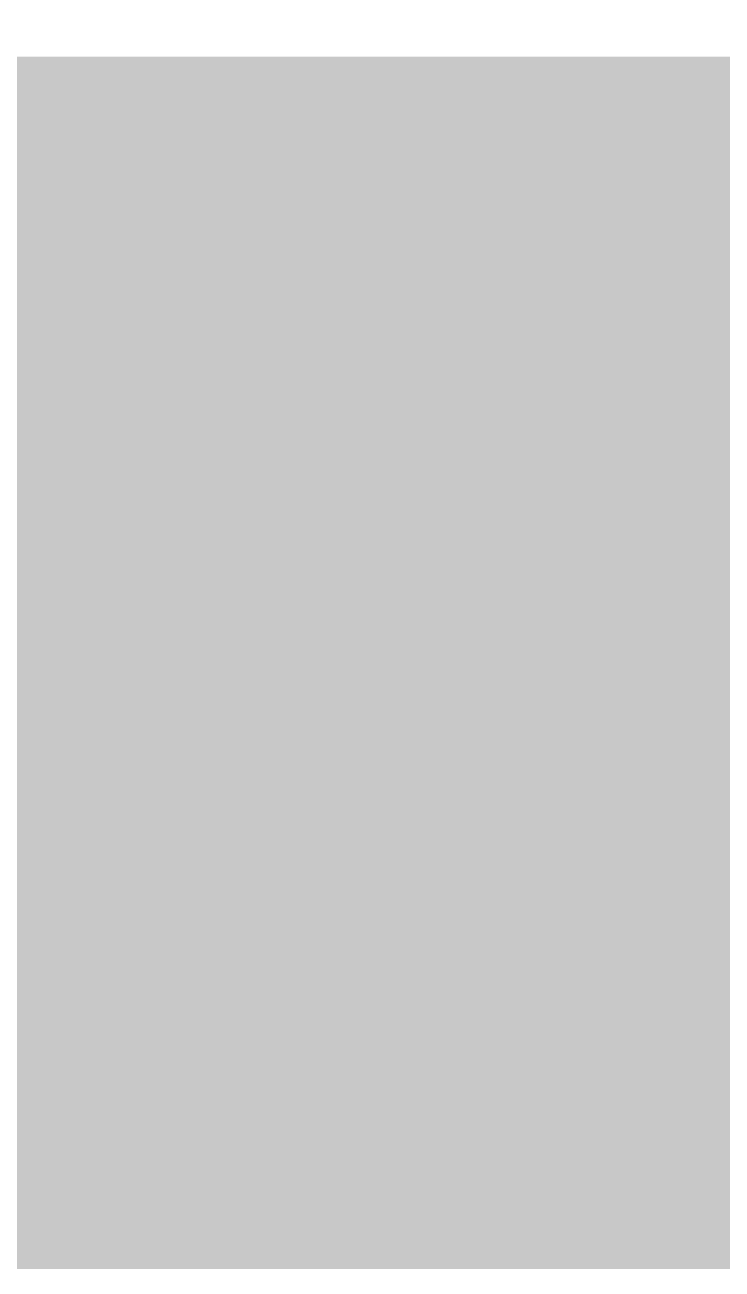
# Model space of a CAD drawing. Extents: x -0.1 to 65.1, y -1.2 to 30.1.
# Drawn here: x 25.0065 to 25.2579, y 6.5843 to 7.0326 of the extents above; entities that cross this region are included whole.
import ezdxf

# ---------------------------------------------------------------- set-up
doc = ezdxf.new("R2010")
doc.units = 0
doc.header["$MEASUREMENT"] = 0
doc.layers.get('0').update_dxf_attribs({"linetype": 'CONTINUOUS'})
doc.layers.add('2D_LINE_126', color=7, linetype='CONTINUOUS')

# ---------------------------------------------------------------- blocks, each defined once
blk = doc.blocks.new('SMOOTH_0$0254')
at = {"const_width": 0.0127}
blk.add_lwpolyline([(-0.00635, 0, 1), (0.00635, 0, 1)], format="xyb", close=True, dxfattribs=at)
blk = doc.blocks.new('DRAWING_63')
at = {"layer": '2D_LINE_126', "const_width": 0.0254}
for points in [[(-5.07492, -0.52578), (-5.08635, -0.52578), (-5.08635, -0.51435), (-5.09778, -0.51435), (-5.10921, -0.51435), (-5.12064, -0.51435), (-5.13207, -0.51435), (-5.1435, -0.51435), (-5.15493, -0.51435), (-5.16636, -0.51435), (-5.17779, -0.51435), (-5.18922, -0.51435), (-5.20065, -0.51435), (-5.21208, -0.51435), (-5.22351, -0.51435), (-5.23494, -0.51435), (-5.24637, -0.51435), (-5.2578, -0.51435), (-5.26923, -0.51435), (-5.28066, -0.51435), (-5.29209, -0.51435), (-5.30352, -0.51435), (-5.31495, -0.51435), (-5.32638, -0.51435), (-5.33781, -0.51435), (-5.34924, -0.51435), (-5.36067, -0.51435)], [(-5.34924, -0.90297), (-5.34924, -0.89154), (-5.34924, -0.88011), (-5.34924, -0.86868), (-5.34924, -0.85725), (-5.34924, -0.84582), (-5.34924, -0.83439), (-5.34924, -0.82296), (-5.34924, -0.81153), (-5.34924, -0.8001), (-5.34924, -0.78867), (-5.34924, -0.77724), (-5.34924, -0.76581), (-5.34924, -0.75438), (-5.34924, -0.74295), (-5.34924, -0.73152), (-5.34924, -0.72009), (-5.34924, -0.70866), (-5.34924, -0.69723), (-5.34924, -0.6858), (-5.34924, -0.67437), (-5.34924, -0.66294), (-5.34924, -0.65151), (-5.34924, -0.64008), (-5.34924, -0.62865), (-5.34924, -0.61722), (-5.34924, -0.60579), (-5.34924, -0.59436), (-5.34924, -0.58293), (-5.34924, -0.5715), (-5.34924, -0.56007), (-5.34924, -0.54864), (-5.34924, -0.53721), (-5.34924, -0.52578), (-5.34924, -0.51435), (-5.34924, -0.50292), (-5.34924, -0.49149), (-5.34924, -0.48006)], [(-5.33781, -0.90297), (-5.33781, -0.89154), (-5.33781, -0.88011), (-5.33781, -0.86868), (-5.33781, -0.85725), (-5.33781, -0.84582), (-5.33781, -0.83439), (-5.33781, -0.82296), (-5.33781, -0.81153), (-5.33781, -0.8001), (-5.33781, -0.78867), (-5.33781, -0.77724), (-5.33781, -0.76581), (-5.33781, -0.75438), (-5.33781, -0.74295), (-5.33781, -0.73152), (-5.33781, -0.72009), (-5.33781, -0.70866), (-5.33781, -0.69723), (-5.33781, -0.6858), (-5.33781, -0.67437), (-5.33781, -0.66294), (-5.33781, -0.65151), (-5.33781, -0.64008), (-5.33781, -0.62865), (-5.33781, -0.61722), (-5.33781, -0.60579), (-5.33781, -0.59436), (-5.33781, -0.58293), (-5.33781, -0.5715), (-5.33781, -0.56007), (-5.33781, -0.54864), (-5.33781, -0.53721), (-5.33781, -0.52578), (-5.33781, -0.51435), (-5.33781, -0.50292), (-5.33781, -0.49149), (-5.33781, -0.48006)], [(-5.32638, -0.90297), (-5.32638, -0.89154), (-5.32638, -0.88011), (-5.32638, -0.86868), (-5.32638, -0.85725), (-5.32638, -0.84582), (-5.32638, -0.83439), (-5.32638, -0.82296), (-5.32638, -0.81153), (-5.32638, -0.8001), (-5.32638, -0.78867), (-5.32638, -0.77724), (-5.32638, -0.76581), (-5.32638, -0.75438), (-5.32638, -0.74295), (-5.32638, -0.73152), (-5.32638, -0.72009), (-5.32638, -0.70866), (-5.32638, -0.69723), (-5.32638, -0.6858), (-5.32638, -0.67437), (-5.32638, -0.66294), (-5.32638, -0.65151), (-5.32638, -0.64008), (-5.32638, -0.62865), (-5.32638, -0.61722), (-5.32638, -0.60579), (-5.32638, -0.59436), (-5.32638, -0.58293), (-5.32638, -0.5715), (-5.32638, -0.56007), (-5.32638, -0.54864), (-5.32638, -0.53721), (-5.32638, -0.52578), (-5.32638, -0.51435), (-5.32638, -0.50292), (-5.32638, -0.49149), (-5.32638, -0.48006)], [(-5.31495, -0.90297), (-5.31495, -0.89154), (-5.31495, -0.88011), (-5.31495, -0.86868), (-5.31495, -0.85725), (-5.31495, -0.84582), (-5.31495, -0.83439), (-5.31495, -0.82296), (-5.31495, -0.81153), (-5.31495, -0.8001), (-5.31495, -0.78867), (-5.31495, -0.77724), (-5.31495, -0.76581), (-5.31495, -0.75438), (-5.31495, -0.74295), (-5.31495, -0.73152), (-5.31495, -0.72009), (-5.31495, -0.70866), (-5.31495, -0.69723), (-5.31495, -0.6858), (-5.31495, -0.67437), (-5.31495, -0.66294), (-5.31495, -0.65151), (-5.31495, -0.64008), (-5.31495, -0.62865), (-5.31495, -0.61722), (-5.31495, -0.60579), (-5.31495, -0.59436), (-5.31495, -0.58293), (-5.31495, -0.5715), (-5.31495, -0.56007), (-5.31495, -0.54864), (-5.31495, -0.53721), (-5.31495, -0.52578), (-5.31495, -0.51435), (-5.31495, -0.50292), (-5.31495, -0.49149), (-5.31495, -0.48006)], [(-5.30352, -0.90297), (-5.30352, -0.89154), (-5.30352, -0.88011), (-5.30352, -0.86868), (-5.30352, -0.85725), (-5.30352, -0.84582), (-5.30352, -0.83439), (-5.30352, -0.82296), (-5.30352, -0.81153), (-5.30352, -0.8001), (-5.30352, -0.78867), (-5.30352, -0.77724), (-5.30352, -0.76581), (-5.30352, -0.75438), (-5.30352, -0.74295), (-5.30352, -0.73152), (-5.30352, -0.72009), (-5.30352, -0.70866), (-5.30352, -0.69723), (-5.30352, -0.6858), (-5.30352, -0.67437), (-5.30352, -0.66294), (-5.30352, -0.65151), (-5.30352, -0.64008), (-5.30352, -0.62865), (-5.30352, -0.61722), (-5.30352, -0.60579), (-5.30352, -0.59436), (-5.30352, -0.58293), (-5.30352, -0.5715), (-5.30352, -0.56007), (-5.30352, -0.54864), (-5.30352, -0.53721), (-5.30352, -0.52578), (-5.30352, -0.51435), (-5.30352, -0.50292), (-5.30352, -0.49149), (-5.30352, -0.48006)], [(-5.29209, -0.90297), (-5.29209, -0.89154), (-5.29209, -0.88011), (-5.29209, -0.86868), (-5.29209, -0.85725), (-5.29209, -0.84582), (-5.29209, -0.83439), (-5.29209, -0.82296), (-5.29209, -0.81153), (-5.29209, -0.8001), (-5.29209, -0.78867), (-5.29209, -0.77724), (-5.29209, -0.76581), (-5.29209, -0.75438), (-5.29209, -0.74295), (-5.29209, -0.73152), (-5.29209, -0.72009), (-5.29209, -0.70866), (-5.29209, -0.69723), (-5.29209, -0.6858), (-5.29209, -0.67437), (-5.29209, -0.66294), (-5.29209, -0.65151), (-5.29209, -0.64008), (-5.29209, -0.62865), (-5.29209, -0.61722), (-5.29209, -0.60579), (-5.29209, -0.59436), (-5.29209, -0.58293), (-5.29209, -0.5715), (-5.29209, -0.56007), (-5.29209, -0.54864), (-5.29209, -0.53721), (-5.29209, -0.52578), (-5.29209, -0.51435), (-5.29209, -0.50292), (-5.29209, -0.49149), (-5.29209, -0.48006)], [(-5.28066, -0.90297), (-5.28066, -0.89154), (-5.28066, -0.88011), (-5.28066, -0.86868), (-5.28066, -0.85725), (-5.28066, -0.84582), (-5.28066, -0.83439), (-5.28066, -0.82296), (-5.28066, -0.81153), (-5.28066, -0.8001), (-5.28066, -0.78867), (-5.28066, -0.77724), (-5.28066, -0.76581), (-5.28066, -0.75438), (-5.28066, -0.74295), (-5.28066, -0.73152), (-5.28066, -0.72009), (-5.28066, -0.70866), (-5.28066, -0.69723), (-5.28066, -0.6858), (-5.28066, -0.67437), (-5.28066, -0.66294), (-5.28066, -0.65151), (-5.28066, -0.64008), (-5.28066, -0.62865), (-5.28066, -0.61722), (-5.28066, -0.60579), (-5.28066, -0.59436), (-5.28066, -0.58293), (-5.28066, -0.5715), (-5.28066, -0.56007), (-5.28066, -0.54864), (-5.28066, -0.53721), (-5.28066, -0.52578), (-5.28066, -0.51435), (-5.28066, -0.50292), (-5.28066, -0.49149), (-5.28066, -0.48006)], [(-5.26923, -0.90297), (-5.26923, -0.89154), (-5.26923, -0.88011), (-5.26923, -0.86868), (-5.26923, -0.85725), (-5.26923, -0.84582), (-5.26923, -0.83439), (-5.26923, -0.82296), (-5.26923, -0.81153), (-5.26923, -0.8001), (-5.26923, -0.78867), (-5.26923, -0.77724), (-5.26923, -0.76581), (-5.26923, -0.75438), (-5.26923, -0.74295), (-5.26923, -0.73152), (-5.26923, -0.72009), (-5.26923, -0.70866), (-5.26923, -0.69723), (-5.26923, -0.6858), (-5.26923, -0.67437), (-5.26923, -0.66294), (-5.26923, -0.65151), (-5.26923, -0.64008), (-5.26923, -0.62865), (-5.26923, -0.61722), (-5.26923, -0.60579), (-5.26923, -0.59436), (-5.26923, -0.58293), (-5.26923, -0.5715), (-5.26923, -0.56007), (-5.26923, -0.54864), (-5.26923, -0.53721), (-5.26923, -0.52578), (-5.26923, -0.51435), (-5.26923, -0.50292), (-5.26923, -0.49149), (-5.26923, -0.48006)], [(-5.2578, -0.90297), (-5.2578, -0.89154), (-5.2578, -0.88011), (-5.2578, -0.86868), (-5.2578, -0.85725), (-5.2578, -0.84582), (-5.2578, -0.83439), (-5.2578, -0.82296), (-5.2578, -0.81153), (-5.2578, -0.8001), (-5.2578, -0.78867), (-5.2578, -0.77724), (-5.2578, -0.76581), (-5.2578, -0.75438), (-5.2578, -0.74295), (-5.2578, -0.73152), (-5.2578, -0.72009), (-5.2578, -0.70866), (-5.2578, -0.69723), (-5.2578, -0.6858), (-5.2578, -0.67437), (-5.2578, -0.66294), (-5.2578, -0.65151), (-5.2578, -0.64008), (-5.2578, -0.62865), (-5.2578, -0.61722), (-5.2578, -0.60579), (-5.2578, -0.59436), (-5.2578, -0.58293), (-5.2578, -0.5715), (-5.2578, -0.56007), (-5.2578, -0.54864), (-5.2578, -0.53721), (-5.2578, -0.52578), (-5.2578, -0.51435), (-5.2578, -0.50292), (-5.2578, -0.49149), (-5.2578, -0.48006)], [(-5.24637, -0.90297), (-5.24637, -0.89154), (-5.24637, -0.88011), (-5.24637, -0.86868), (-5.24637, -0.85725), (-5.24637, -0.84582), (-5.24637, -0.83439), (-5.24637, -0.82296), (-5.24637, -0.81153), (-5.24637, -0.8001), (-5.24637, -0.78867), (-5.24637, -0.77724), (-5.24637, -0.76581), (-5.24637, -0.75438), (-5.24637, -0.74295), (-5.24637, -0.73152), (-5.24637, -0.72009), (-5.24637, -0.70866), (-5.24637, -0.69723), (-5.24637, -0.6858), (-5.24637, -0.67437), (-5.24637, -0.66294), (-5.24637, -0.65151), (-5.24637, -0.64008), (-5.24637, -0.62865), (-5.24637, -0.61722), (-5.24637, -0.60579), (-5.24637, -0.59436), (-5.24637, -0.58293), (-5.24637, -0.5715), (-5.24637, -0.56007), (-5.24637, -0.54864), (-5.24637, -0.53721), (-5.24637, -0.52578), (-5.24637, -0.51435), (-5.24637, -0.50292), (-5.24637, -0.49149), (-5.24637, -0.48006)], [(-5.23494, -0.90297), (-5.23494, -0.89154), (-5.23494, -0.88011), (-5.23494, -0.86868), (-5.23494, -0.85725), (-5.23494, -0.84582), (-5.23494, -0.83439), (-5.23494, -0.82296), (-5.23494, -0.81153), (-5.23494, -0.8001), (-5.23494, -0.78867), (-5.23494, -0.77724), (-5.23494, -0.76581), (-5.23494, -0.75438), (-5.23494, -0.74295), (-5.23494, -0.73152), (-5.23494, -0.72009), (-5.23494, -0.70866), (-5.23494, -0.69723), (-5.23494, -0.6858), (-5.23494, -0.67437), (-5.23494, -0.66294), (-5.23494, -0.65151), (-5.23494, -0.64008), (-5.23494, -0.62865), (-5.23494, -0.61722), (-5.23494, -0.60579), (-5.23494, -0.59436), (-5.23494, -0.58293), (-5.23494, -0.5715), (-5.23494, -0.56007), (-5.23494, -0.54864), (-5.23494, -0.53721), (-5.23494, -0.52578), (-5.23494, -0.51435), (-5.23494, -0.50292), (-5.23494, -0.49149), (-5.23494, -0.48006)], [(-5.22351, -0.90297), (-5.22351, -0.89154), (-5.22351, -0.88011), (-5.22351, -0.86868), (-5.22351, -0.85725), (-5.22351, -0.84582), (-5.22351, -0.83439), (-5.22351, -0.82296), (-5.22351, -0.81153), (-5.22351, -0.8001), (-5.22351, -0.78867), (-5.22351, -0.77724), (-5.22351, -0.76581), (-5.22351, -0.75438), (-5.22351, -0.74295), (-5.22351, -0.73152), (-5.22351, -0.72009), (-5.22351, -0.70866), (-5.22351, -0.69723), (-5.22351, -0.6858), (-5.22351, -0.67437), (-5.22351, -0.66294), (-5.22351, -0.65151), (-5.22351, -0.64008), (-5.22351, -0.62865), (-5.22351, -0.61722), (-5.22351, -0.60579), (-5.22351, -0.59436), (-5.22351, -0.58293), (-5.22351, -0.5715), (-5.22351, -0.56007), (-5.22351, -0.54864), (-5.22351, -0.53721), (-5.22351, -0.52578), (-5.22351, -0.51435), (-5.22351, -0.50292), (-5.22351, -0.49149), (-5.22351, -0.48006)], [(-5.21208, -0.90297), (-5.21208, -0.89154), (-5.21208, -0.88011), (-5.21208, -0.86868), (-5.21208, -0.85725), (-5.21208, -0.84582), (-5.21208, -0.83439), (-5.21208, -0.82296), (-5.21208, -0.81153), (-5.21208, -0.8001), (-5.21208, -0.78867), (-5.21208, -0.77724), (-5.21208, -0.76581), (-5.21208, -0.75438), (-5.21208, -0.74295), (-5.21208, -0.73152), (-5.21208, -0.72009), (-5.21208, -0.70866), (-5.21208, -0.69723), (-5.21208, -0.6858), (-5.21208, -0.67437), (-5.21208, -0.66294), (-5.21208, -0.65151), (-5.21208, -0.64008), (-5.21208, -0.62865), (-5.21208, -0.61722), (-5.21208, -0.60579), (-5.21208, -0.59436), (-5.21208, -0.58293), (-5.21208, -0.5715), (-5.21208, -0.56007), (-5.21208, -0.54864), (-5.21208, -0.53721), (-5.21208, -0.52578), (-5.21208, -0.51435), (-5.21208, -0.50292), (-5.21208, -0.49149), (-5.21208, -0.48006)], [(-5.20065, -0.90297), (-5.20065, -0.89154), (-5.20065, -0.88011), (-5.20065, -0.86868), (-5.20065, -0.85725), (-5.20065, -0.84582), (-5.20065, -0.83439), (-5.20065, -0.82296), (-5.20065, -0.81153), (-5.20065, -0.8001), (-5.20065, -0.78867), (-5.20065, -0.77724), (-5.20065, -0.76581), (-5.20065, -0.75438), (-5.20065, -0.74295), (-5.20065, -0.73152), (-5.20065, -0.72009), (-5.20065, -0.70866), (-5.20065, -0.69723), (-5.20065, -0.6858), (-5.20065, -0.67437), (-5.20065, -0.66294), (-5.20065, -0.65151), (-5.20065, -0.64008), (-5.20065, -0.62865), (-5.20065, -0.61722), (-5.20065, -0.60579), (-5.20065, -0.59436), (-5.20065, -0.58293), (-5.20065, -0.5715), (-5.20065, -0.56007), (-5.20065, -0.54864), (-5.20065, -0.53721), (-5.20065, -0.52578), (-5.20065, -0.51435), (-5.20065, -0.50292), (-5.20065, -0.49149), (-5.20065, -0.48006)], [(-5.18922, -0.90297), (-5.18922, -0.89154), (-5.18922, -0.88011), (-5.18922, -0.86868), (-5.18922, -0.85725), (-5.18922, -0.84582), (-5.18922, -0.83439), (-5.18922, -0.82296), (-5.18922, -0.81153), (-5.18922, -0.8001), (-5.18922, -0.78867), (-5.18922, -0.77724), (-5.18922, -0.76581), (-5.18922, -0.75438), (-5.18922, -0.74295), (-5.18922, -0.73152), (-5.18922, -0.72009), (-5.18922, -0.70866), (-5.18922, -0.69723), (-5.18922, -0.6858), (-5.18922, -0.67437), (-5.18922, -0.66294), (-5.18922, -0.65151), (-5.18922, -0.64008), (-5.18922, -0.62865), (-5.18922, -0.61722), (-5.18922, -0.60579), (-5.18922, -0.59436), (-5.18922, -0.58293), (-5.18922, -0.5715), (-5.18922, -0.56007), (-5.18922, -0.54864), (-5.18922, -0.53721), (-5.18922, -0.52578), (-5.18922, -0.51435), (-5.18922, -0.50292), (-5.18922, -0.49149), (-5.18922, -0.48006)], [(-5.17779, -0.90297), (-5.17779, -0.89154), (-5.17779, -0.88011), (-5.17779, -0.86868), (-5.17779, -0.85725), (-5.17779, -0.84582), (-5.17779, -0.83439), (-5.17779, -0.82296), (-5.17779, -0.81153), (-5.17779, -0.8001), (-5.17779, -0.78867), (-5.17779, -0.77724), (-5.17779, -0.76581), (-5.17779, -0.75438), (-5.17779, -0.74295), (-5.17779, -0.73152), (-5.17779, -0.72009), (-5.17779, -0.70866), (-5.17779, -0.69723), (-5.17779, -0.6858), (-5.17779, -0.67437), (-5.17779, -0.66294), (-5.17779, -0.65151), (-5.17779, -0.64008), (-5.17779, -0.62865), (-5.17779, -0.61722), (-5.17779, -0.60579), (-5.17779, -0.59436), (-5.17779, -0.58293), (-5.17779, -0.5715), (-5.17779, -0.56007), (-5.17779, -0.54864), (-5.17779, -0.53721), (-5.17779, -0.52578), (-5.17779, -0.51435), (-5.17779, -0.50292), (-5.17779, -0.49149), (-5.17779, -0.48006)], [(-5.16636, -0.90297), (-5.16636, -0.89154), (-5.16636, -0.88011), (-5.16636, -0.86868), (-5.16636, -0.85725), (-5.16636, -0.84582), (-5.16636, -0.83439), (-5.16636, -0.82296), (-5.16636, -0.81153), (-5.16636, -0.8001), (-5.16636, -0.78867), (-5.16636, -0.77724), (-5.16636, -0.76581), (-5.16636, -0.75438), (-5.16636, -0.74295), (-5.16636, -0.73152), (-5.16636, -0.72009), (-5.16636, -0.70866), (-5.16636, -0.69723), (-5.16636, -0.6858), (-5.16636, -0.67437), (-5.16636, -0.66294), (-5.16636, -0.65151), (-5.16636, -0.64008), (-5.16636, -0.62865), (-5.16636, -0.61722), (-5.16636, -0.60579), (-5.16636, -0.59436), (-5.16636, -0.58293), (-5.16636, -0.5715), (-5.16636, -0.56007), (-5.16636, -0.54864), (-5.16636, -0.53721), (-5.16636, -0.52578), (-5.16636, -0.51435), (-5.16636, -0.50292), (-5.16636, -0.49149), (-5.16636, -0.48006)], [(-5.15493, -0.90297), (-5.15493, -0.89154), (-5.15493, -0.88011), (-5.15493, -0.86868), (-5.15493, -0.85725), (-5.15493, -0.84582), (-5.15493, -0.83439), (-5.15493, -0.82296), (-5.15493, -0.81153), (-5.15493, -0.8001), (-5.15493, -0.78867), (-5.15493, -0.77724), (-5.15493, -0.76581), (-5.15493, -0.75438), (-5.15493, -0.74295), (-5.15493, -0.73152), (-5.15493, -0.72009), (-5.15493, -0.70866), (-5.15493, -0.69723), (-5.15493, -0.6858), (-5.15493, -0.67437), (-5.15493, -0.66294), (-5.15493, -0.65151), (-5.15493, -0.64008), (-5.15493, -0.62865), (-5.15493, -0.61722), (-5.15493, -0.60579), (-5.15493, -0.59436), (-5.15493, -0.58293), (-5.15493, -0.5715), (-5.15493, -0.56007), (-5.15493, -0.54864), (-5.15493, -0.53721), (-5.15493, -0.52578), (-5.15493, -0.51435), (-5.15493, -0.50292), (-5.15493, -0.49149), (-5.15493, -0.48006)], [(-5.1435, -0.90297), (-5.1435, -0.89154), (-5.1435, -0.88011), (-5.1435, -0.86868), (-5.1435, -0.85725), (-5.1435, -0.84582), (-5.1435, -0.83439), (-5.1435, -0.82296), (-5.1435, -0.81153), (-5.1435, -0.8001), (-5.1435, -0.78867), (-5.1435, -0.77724), (-5.1435, -0.76581), (-5.1435, -0.75438), (-5.1435, -0.74295), (-5.1435, -0.73152), (-5.1435, -0.72009), (-5.1435, -0.70866), (-5.1435, -0.69723), (-5.1435, -0.6858), (-5.1435, -0.67437), (-5.1435, -0.66294), (-5.1435, -0.65151), (-5.1435, -0.64008), (-5.1435, -0.62865), (-5.1435, -0.61722), (-5.1435, -0.60579), (-5.1435, -0.59436), (-5.1435, -0.58293), (-5.1435, -0.5715), (-5.1435, -0.56007), (-5.1435, -0.54864), (-5.1435, -0.53721), (-5.1435, -0.52578), (-5.1435, -0.51435), (-5.1435, -0.50292), (-5.1435, -0.49149), (-5.1435, -0.48006)], [(-5.13207, -0.90297), (-5.13207, -0.89154), (-5.13207, -0.88011), (-5.13207, -0.86868), (-5.13207, -0.85725), (-5.13207, -0.84582), (-5.13207, -0.83439), (-5.13207, -0.82296), (-5.13207, -0.81153), (-5.13207, -0.8001), (-5.13207, -0.78867), (-5.13207, -0.77724), (-5.13207, -0.76581), (-5.13207, -0.75438), (-5.13207, -0.74295), (-5.13207, -0.73152), (-5.13207, -0.72009), (-5.13207, -0.70866), (-5.13207, -0.69723), (-5.13207, -0.6858), (-5.13207, -0.67437), (-5.13207, -0.66294), (-5.13207, -0.65151), (-5.13207, -0.64008), (-5.13207, -0.62865), (-5.13207, -0.61722), (-5.13207, -0.60579), (-5.13207, -0.59436), (-5.13207, -0.58293), (-5.13207, -0.5715), (-5.13207, -0.56007), (-5.13207, -0.54864), (-5.13207, -0.53721), (-5.13207, -0.52578), (-5.13207, -0.51435), (-5.13207, -0.50292), (-5.13207, -0.49149), (-5.13207, -0.48006)], [(-5.12064, -0.90297), (-5.12064, -0.89154), (-5.12064, -0.88011), (-5.12064, -0.86868), (-5.12064, -0.85725), (-5.12064, -0.84582), (-5.12064, -0.83439), (-5.12064, -0.82296), (-5.12064, -0.81153), (-5.12064, -0.8001), (-5.12064, -0.78867), (-5.12064, -0.77724), (-5.12064, -0.76581), (-5.12064, -0.75438), (-5.12064, -0.74295), (-5.12064, -0.73152), (-5.12064, -0.72009), (-5.12064, -0.70866), (-5.12064, -0.69723), (-5.12064, -0.6858), (-5.12064, -0.67437), (-5.12064, -0.66294), (-5.12064, -0.65151), (-5.12064, -0.64008), (-5.12064, -0.62865), (-5.12064, -0.61722), (-5.12064, -0.60579), (-5.12064, -0.59436), (-5.12064, -0.58293), (-5.12064, -0.5715), (-5.12064, -0.56007), (-5.12064, -0.54864), (-5.12064, -0.53721), (-5.12064, -0.52578), (-5.12064, -0.51435), (-5.12064, -0.50292), (-5.12064, -0.49149), (-5.12064, -0.48006)], [(-5.10921, -0.90297), (-5.10921, -0.89154), (-5.10921, -0.88011), (-5.10921, -0.86868), (-5.10921, -0.85725), (-5.10921, -0.84582), (-5.10921, -0.83439), (-5.10921, -0.82296), (-5.10921, -0.81153), (-5.10921, -0.8001), (-5.10921, -0.78867), (-5.10921, -0.77724), (-5.10921, -0.76581), (-5.10921, -0.75438), (-5.10921, -0.74295), (-5.10921, -0.73152), (-5.10921, -0.72009), (-5.10921, -0.70866), (-5.10921, -0.69723), (-5.10921, -0.6858), (-5.10921, -0.67437), (-5.10921, -0.66294), (-5.10921, -0.65151), (-5.10921, -0.64008), (-5.10921, -0.62865), (-5.10921, -0.61722), (-5.10921, -0.60579), (-5.10921, -0.59436), (-5.10921, -0.58293), (-5.10921, -0.5715), (-5.10921, -0.56007), (-5.10921, -0.54864), (-5.10921, -0.53721), (-5.10921, -0.52578), (-5.10921, -0.51435), (-5.10921, -0.50292), (-5.10921, -0.49149), (-5.10921, -0.48006)], [(-5.09778, -0.90297), (-5.09778, -0.89154), (-5.09778, -0.88011), (-5.09778, -0.86868), (-5.09778, -0.85725), (-5.09778, -0.84582), (-5.09778, -0.83439), (-5.09778, -0.82296), (-5.09778, -0.81153), (-5.09778, -0.8001), (-5.09778, -0.78867), (-5.09778, -0.77724), (-5.09778, -0.76581), (-5.09778, -0.75438), (-5.09778, -0.74295), (-5.09778, -0.73152), (-5.09778, -0.72009), (-5.09778, -0.70866), (-5.09778, -0.69723), (-5.09778, -0.6858), (-5.09778, -0.67437), (-5.09778, -0.66294), (-5.09778, -0.65151), (-5.09778, -0.64008), (-5.09778, -0.62865), (-5.09778, -0.61722), (-5.09778, -0.60579), (-5.09778, -0.59436), (-5.09778, -0.58293), (-5.09778, -0.5715), (-5.09778, -0.56007), (-5.09778, -0.54864), (-5.09778, -0.53721), (-5.09778, -0.52578), (-5.09778, -0.51435), (-5.09778, -0.50292), (-5.09778, -0.49149), (-5.09778, -0.48006)], [(-5.00634, -0.50292), (-5.08635, -0.49149), (-6.09219, -0.49149)], [(-5.07492, -0.50292), (-5.08635, -0.50292), (-5.08635, -0.49149), (-5.09778, -0.49149), (-5.10921, -0.49149), (-5.12064, -0.49149), (-5.13207, -0.49149), (-5.1435, -0.49149), (-5.15493, -0.49149), (-5.16636, -0.49149), (-5.17779, -0.49149), (-5.18922, -0.49149), (-5.20065, -0.49149), (-5.21208, -0.49149), (-5.22351, -0.49149), (-5.23494, -0.49149), (-5.24637, -0.49149), (-5.2578, -0.49149), (-5.26923, -0.49149), (-5.28066, -0.49149), (-5.29209, -0.49149), (-5.30352, -0.49149), (-5.31495, -0.49149), (-5.32638, -0.49149), (-5.33781, -0.49149), (-5.34924, -0.49149), (-5.36067, -0.49149)], [(-5.07492, -0.51435), (-5.08635, -0.51435), (-5.08635, -0.50292), (-5.09778, -0.50292), (-5.10921, -0.50292), (-5.12064, -0.50292), (-5.13207, -0.50292), (-5.1435, -0.50292), (-5.15493, -0.50292), (-5.16636, -0.50292), (-5.17779, -0.50292), (-5.18922, -0.50292), (-5.20065, -0.50292), (-5.21208, -0.50292), (-5.22351, -0.50292), (-5.23494, -0.50292), (-5.24637, -0.50292), (-5.2578, -0.50292), (-5.26923, -0.50292), (-5.28066, -0.50292), (-5.29209, -0.50292), (-5.30352, -0.50292), (-5.31495, -0.50292), (-5.32638, -0.50292), (-5.33781, -0.50292), (-5.34924, -0.50292), (-5.36067, -0.50292)], [(-5.07492, -0.53721), (-5.08635, -0.53721), (-5.08635, -0.52578), (-5.09778, -0.52578), (-5.10921, -0.52578), (-5.12064, -0.52578), (-5.13207, -0.52578), (-5.1435, -0.52578), (-5.15493, -0.52578), (-5.16636, -0.52578), (-5.17779, -0.52578), (-5.18922, -0.52578), (-5.20065, -0.52578), (-5.21208, -0.52578), (-5.22351, -0.52578), (-5.23494, -0.52578), (-5.24637, -0.52578), (-5.2578, -0.52578), (-5.26923, -0.52578), (-5.28066, -0.52578), (-5.29209, -0.52578), (-5.30352, -0.52578), (-5.31495, -0.52578), (-5.32638, -0.52578), (-5.33781, -0.52578), (-5.34924, -0.52578), (-5.36067, -0.52578)], [(-5.07492, -0.54864), (-5.08635, -0.54864), (-5.08635, -0.53721), (-5.09778, -0.53721), (-5.10921, -0.53721), (-5.12064, -0.53721), (-5.13207, -0.53721), (-5.1435, -0.53721), (-5.15493, -0.53721), (-5.16636, -0.53721), (-5.17779, -0.53721), (-5.18922, -0.53721), (-5.20065, -0.53721), (-5.21208, -0.53721), (-5.22351, -0.53721), (-5.23494, -0.53721), (-5.24637, -0.53721), (-5.2578, -0.53721), (-5.26923, -0.53721), (-5.28066, -0.53721), (-5.29209, -0.53721), (-5.30352, -0.53721), (-5.31495, -0.53721), (-5.32638, -0.53721), (-5.33781, -0.53721), (-5.34924, -0.53721), (-5.36067, -0.53721)], [(-5.07492, -0.56007), (-5.08635, -0.56007), (-5.08635, -0.54864), (-5.09778, -0.54864), (-5.10921, -0.54864), (-5.12064, -0.54864), (-5.13207, -0.54864), (-5.1435, -0.54864), (-5.15493, -0.54864), (-5.16636, -0.54864), (-5.17779, -0.54864), (-5.18922, -0.54864), (-5.20065, -0.54864), (-5.21208, -0.54864), (-5.22351, -0.54864), (-5.23494, -0.54864), (-5.24637, -0.54864), (-5.2578, -0.54864), (-5.26923, -0.54864), (-5.28066, -0.54864), (-5.29209, -0.54864), (-5.30352, -0.54864), (-5.31495, -0.54864), (-5.32638, -0.54864), (-5.33781, -0.54864), (-5.34924, -0.54864), (-5.36067, -0.54864)], [(-5.07492, -0.5715), (-5.08635, -0.5715), (-5.08635, -0.56007), (-5.09778, -0.56007), (-5.10921, -0.56007), (-5.12064, -0.56007), (-5.13207, -0.56007), (-5.1435, -0.56007), (-5.15493, -0.56007), (-5.16636, -0.56007), (-5.17779, -0.56007), (-5.18922, -0.56007), (-5.20065, -0.56007), (-5.21208, -0.56007), (-5.22351, -0.56007), (-5.23494, -0.56007), (-5.24637, -0.56007), (-5.2578, -0.56007), (-5.26923, -0.56007), (-5.28066, -0.56007), (-5.29209, -0.56007), (-5.30352, -0.56007), (-5.31495, -0.56007), (-5.32638, -0.56007), (-5.33781, -0.56007), (-5.34924, -0.56007), (-5.36067, -0.56007)], [(-5.36067, -0.5715), (-5.34924, -0.5715), (-5.33781, -0.5715), (-5.32638, -0.5715), (-5.31495, -0.5715), (-5.30352, -0.5715), (-5.29209, -0.5715), (-5.28066, -0.5715), (-5.26923, -0.5715), (-5.2578, -0.5715), (-5.24637, -0.5715), (-5.23494, -0.5715), (-5.22351, -0.5715), (-5.21208, -0.5715), (-5.20065, -0.5715), (-5.18922, -0.5715), (-5.17779, -0.5715), (-5.16636, -0.5715), (-5.15493, -0.5715), (-5.1435, -0.5715), (-5.13207, -0.5715), (-5.12064, -0.5715), (-5.10921, -0.5715), (-5.09778, -0.5715), (-5.08635, -0.5715), (-5.08635, -0.58293), (-5.07492, -0.58293)], [(-5.07492, -0.59436), (-5.08635, -0.59436), (-5.08635, -0.58293), (-5.09778, -0.58293), (-5.10921, -0.58293), (-5.12064, -0.58293), (-5.13207, -0.58293), (-5.1435, -0.58293), (-5.15493, -0.58293), (-5.16636, -0.58293), (-5.17779, -0.58293), (-5.18922, -0.58293), (-5.20065, -0.58293), (-5.21208, -0.58293), (-5.22351, -0.58293), (-5.23494, -0.58293), (-5.24637, -0.58293), (-5.2578, -0.58293), (-5.26923, -0.58293), (-5.28066, -0.58293), (-5.29209, -0.58293), (-5.30352, -0.58293), (-5.31495, -0.58293), (-5.32638, -0.58293), (-5.33781, -0.58293), (-5.34924, -0.58293), (-5.36067, -0.58293)], [(-5.07492, -0.60579), (-5.08635, -0.60579), (-5.08635, -0.59436), (-5.09778, -0.59436), (-5.10921, -0.59436), (-5.12064, -0.59436), (-5.13207, -0.59436), (-5.1435, -0.59436), (-5.15493, -0.59436), (-5.16636, -0.59436), (-5.17779, -0.59436), (-5.18922, -0.59436), (-5.20065, -0.59436), (-5.21208, -0.59436), (-5.22351, -0.59436), (-5.23494, -0.59436), (-5.24637, -0.59436), (-5.2578, -0.59436), (-5.26923, -0.59436), (-5.28066, -0.59436), (-5.29209, -0.59436), (-5.30352, -0.59436), (-5.31495, -0.59436), (-5.32638, -0.59436), (-5.33781, -0.59436), (-5.34924, -0.59436), (-5.36067, -0.59436)], [(-5.07492, -0.61722), (-5.08635, -0.61722), (-5.08635, -0.60579), (-5.09778, -0.60579), (-5.10921, -0.60579), (-5.12064, -0.60579), (-5.13207, -0.60579), (-5.1435, -0.60579), (-5.15493, -0.60579), (-5.16636, -0.60579), (-5.17779, -0.60579), (-5.18922, -0.60579), (-5.20065, -0.60579), (-5.21208, -0.60579), (-5.22351, -0.60579), (-5.23494, -0.60579), (-5.24637, -0.60579), (-5.2578, -0.60579), (-5.26923, -0.60579), (-5.28066, -0.60579), (-5.29209, -0.60579), (-5.30352, -0.60579), (-5.31495, -0.60579), (-5.32638, -0.60579), (-5.33781, -0.60579), (-5.34924, -0.60579), (-5.36067, -0.60579)], [(-5.36067, -0.90297), (-5.34924, -0.90297), (-5.33781, -0.90297), (-5.32638, -0.90297), (-5.31495, -0.90297), (-5.30352, -0.90297), (-5.29209, -0.90297), (-5.28066, -0.90297), (-5.26923, -0.90297), (-5.2578, -0.90297), (-5.24637, -0.90297), (-5.23494, -0.90297), (-5.22351, -0.90297), (-5.21208, -0.90297), (-5.20065, -0.90297), (-5.18922, -0.90297), (-5.17779, -0.90297), (-5.16636, -0.90297), (-5.15493, -0.90297), (-5.1435, -0.90297), (-5.13207, -0.90297), (-5.12064, -0.90297), (-5.10921, -0.90297), (-5.09778, -0.90297), (-5.08635, -0.90297), (-5.07492, -0.90297)], [(-5.07492, -0.62865), (-5.08635, -0.62865), (-5.08635, -0.61722), (-5.09778, -0.61722), (-5.10921, -0.61722), (-5.12064, -0.61722), (-5.13207, -0.61722), (-5.1435, -0.61722), (-5.15493, -0.61722), (-5.16636, -0.61722), (-5.17779, -0.61722), (-5.18922, -0.61722), (-5.20065, -0.61722), (-5.21208, -0.61722), (-5.22351, -0.61722), (-5.23494, -0.61722), (-5.24637, -0.61722), (-5.2578, -0.61722), (-5.26923, -0.61722), (-5.28066, -0.61722), (-5.29209, -0.61722), (-5.30352, -0.61722), (-5.31495, -0.61722), (-5.32638, -0.61722), (-5.33781, -0.61722), (-5.34924, -0.61722), (-5.36067, -0.61722)], [(-5.07492, -0.64008), (-5.08635, -0.64008), (-5.08635, -0.62865), (-5.09778, -0.62865), (-5.10921, -0.62865), (-5.12064, -0.62865), (-5.13207, -0.62865), (-5.1435, -0.62865), (-5.15493, -0.62865), (-5.16636, -0.62865), (-5.17779, -0.62865), (-5.18922, -0.62865), (-5.20065, -0.62865), (-5.21208, -0.62865), (-5.22351, -0.62865), (-5.23494, -0.62865), (-5.24637, -0.62865), (-5.2578, -0.62865), (-5.26923, -0.62865), (-5.28066, -0.62865), (-5.29209, -0.62865), (-5.30352, -0.62865), (-5.31495, -0.62865), (-5.32638, -0.62865), (-5.33781, -0.62865), (-5.34924, -0.62865), (-5.36067, -0.62865)], [(-5.07492, -0.65151), (-5.08635, -0.65151), (-5.08635, -0.64008), (-5.09778, -0.64008), (-5.10921, -0.64008), (-5.12064, -0.64008), (-5.13207, -0.64008), (-5.1435, -0.64008), (-5.15493, -0.64008), (-5.16636, -0.64008), (-5.17779, -0.64008), (-5.18922, -0.64008), (-5.20065, -0.64008), (-5.21208, -0.64008), (-5.22351, -0.64008), (-5.23494, -0.64008), (-5.24637, -0.64008), (-5.2578, -0.64008), (-5.26923, -0.64008), (-5.28066, -0.64008), (-5.29209, -0.64008), (-5.30352, -0.64008), (-5.31495, -0.64008), (-5.32638, -0.64008), (-5.33781, -0.64008), (-5.34924, -0.64008), (-5.36067, -0.64008)], [(-5.07492, -0.66294), (-5.08635, -0.66294), (-5.08635, -0.65151), (-5.09778, -0.65151), (-5.10921, -0.65151), (-5.12064, -0.65151), (-5.13207, -0.65151), (-5.1435, -0.65151), (-5.15493, -0.65151), (-5.16636, -0.65151), (-5.17779, -0.65151), (-5.18922, -0.65151), (-5.20065, -0.65151), (-5.21208, -0.65151), (-5.22351, -0.65151), (-5.23494, -0.65151), (-5.24637, -0.65151), (-5.2578, -0.65151), (-5.26923, -0.65151), (-5.28066, -0.65151), (-5.29209, -0.65151), (-5.30352, -0.65151), (-5.31495, -0.65151), (-5.32638, -0.65151), (-5.33781, -0.65151), (-5.34924, -0.65151), (-5.36067, -0.65151)], [(-5.07492, -0.67437), (-5.08635, -0.67437), (-5.08635, -0.66294), (-5.09778, -0.66294), (-5.10921, -0.66294), (-5.12064, -0.66294), (-5.13207, -0.66294), (-5.1435, -0.66294), (-5.15493, -0.66294), (-5.16636, -0.66294), (-5.17779, -0.66294), (-5.18922, -0.66294), (-5.20065, -0.66294), (-5.21208, -0.66294), (-5.22351, -0.66294), (-5.23494, -0.66294), (-5.24637, -0.66294), (-5.2578, -0.66294), (-5.26923, -0.66294), (-5.28066, -0.66294), (-5.29209, -0.66294), (-5.30352, -0.66294), (-5.31495, -0.66294), (-5.32638, -0.66294), (-5.33781, -0.66294), (-5.34924, -0.66294), (-5.36067, -0.66294)], [(-5.07492, -0.6858), (-5.08635, -0.6858), (-5.08635, -0.67437), (-5.09778, -0.67437), (-5.10921, -0.67437), (-5.12064, -0.67437), (-5.13207, -0.67437), (-5.1435, -0.67437), (-5.15493, -0.67437), (-5.16636, -0.67437), (-5.17779, -0.67437), (-5.18922, -0.67437), (-5.20065, -0.67437), (-5.21208, -0.67437), (-5.22351, -0.67437), (-5.23494, -0.67437), (-5.24637, -0.67437), (-5.2578, -0.67437), (-5.26923, -0.67437), (-5.28066, -0.67437), (-5.29209, -0.67437), (-5.30352, -0.67437), (-5.31495, -0.67437), (-5.32638, -0.67437), (-5.33781, -0.67437), (-5.34924, -0.67437), (-5.36067, -0.67437)], [(-5.07492, -0.69723), (-5.08635, -0.69723), (-5.08635, -0.6858), (-5.09778, -0.6858), (-5.10921, -0.6858), (-5.12064, -0.6858), (-5.13207, -0.6858), (-5.1435, -0.6858), (-5.15493, -0.6858), (-5.16636, -0.6858), (-5.17779, -0.6858), (-5.18922, -0.6858), (-5.20065, -0.6858), (-5.21208, -0.6858), (-5.22351, -0.6858), (-5.23494, -0.6858), (-5.24637, -0.6858), (-5.2578, -0.6858), (-5.26923, -0.6858), (-5.28066, -0.6858), (-5.29209, -0.6858), (-5.30352, -0.6858), (-5.31495, -0.6858), (-5.32638, -0.6858), (-5.33781, -0.6858), (-5.34924, -0.6858), (-5.36067, -0.6858)], [(-5.07492, -0.70866), (-5.08635, -0.70866), (-5.08635, -0.69723), (-5.09778, -0.69723), (-5.10921, -0.69723), (-5.12064, -0.69723), (-5.13207, -0.69723), (-5.1435, -0.69723), (-5.15493, -0.69723), (-5.16636, -0.69723), (-5.17779, -0.69723), (-5.18922, -0.69723), (-5.20065, -0.69723), (-5.21208, -0.69723), (-5.22351, -0.69723), (-5.23494, -0.69723), (-5.24637, -0.69723), (-5.2578, -0.69723), (-5.26923, -0.69723), (-5.28066, -0.69723), (-5.29209, -0.69723), (-5.30352, -0.69723), (-5.31495, -0.69723), (-5.32638, -0.69723), (-5.33781, -0.69723), (-5.34924, -0.69723), (-5.36067, -0.69723)], [(-5.07492, -0.72009), (-5.08635, -0.72009), (-5.08635, -0.70866), (-5.09778, -0.70866), (-5.10921, -0.70866), (-5.12064, -0.70866), (-5.13207, -0.70866), (-5.1435, -0.70866), (-5.15493, -0.70866), (-5.16636, -0.70866), (-5.17779, -0.70866), (-5.18922, -0.70866), (-5.20065, -0.70866), (-5.21208, -0.70866), (-5.22351, -0.70866), (-5.23494, -0.70866), (-5.24637, -0.70866), (-5.2578, -0.70866), (-5.26923, -0.70866), (-5.28066, -0.70866), (-5.29209, -0.70866), (-5.30352, -0.70866), (-5.31495, -0.70866), (-5.32638, -0.70866), (-5.33781, -0.70866), (-5.34924, -0.70866), (-5.36067, -0.70866)], [(-5.07492, -0.73152), (-5.08635, -0.73152), (-5.08635, -0.72009), (-5.09778, -0.72009), (-5.10921, -0.72009), (-5.12064, -0.72009), (-5.13207, -0.72009), (-5.1435, -0.72009), (-5.15493, -0.72009), (-5.16636, -0.72009), (-5.17779, -0.72009), (-5.18922, -0.72009), (-5.20065, -0.72009), (-5.21208, -0.72009), (-5.22351, -0.72009), (-5.23494, -0.72009), (-5.24637, -0.72009), (-5.2578, -0.72009), (-5.26923, -0.72009), (-5.28066, -0.72009), (-5.29209, -0.72009), (-5.30352, -0.72009), (-5.31495, -0.72009), (-5.32638, -0.72009), (-5.33781, -0.72009), (-5.34924, -0.72009), (-5.36067, -0.72009)], [(-5.07492, -0.74295), (-5.08635, -0.74295), (-5.08635, -0.73152), (-5.09778, -0.73152), (-5.10921, -0.73152), (-5.12064, -0.73152), (-5.13207, -0.73152), (-5.1435, -0.73152), (-5.15493, -0.73152), (-5.16636, -0.73152), (-5.17779, -0.73152), (-5.18922, -0.73152), (-5.20065, -0.73152), (-5.21208, -0.73152), (-5.22351, -0.73152), (-5.23494, -0.73152), (-5.24637, -0.73152), (-5.2578, -0.73152), (-5.26923, -0.73152), (-5.28066, -0.73152), (-5.29209, -0.73152), (-5.30352, -0.73152), (-5.31495, -0.73152), (-5.32638, -0.73152), (-5.33781, -0.73152), (-5.34924, -0.73152), (-5.36067, -0.73152)], [(-5.07492, -0.75438), (-5.08635, -0.75438), (-5.08635, -0.74295), (-5.09778, -0.74295), (-5.10921, -0.74295), (-5.12064, -0.74295), (-5.13207, -0.74295), (-5.1435, -0.74295), (-5.15493, -0.74295), (-5.16636, -0.74295), (-5.17779, -0.74295), (-5.18922, -0.74295), (-5.20065, -0.74295), (-5.21208, -0.74295), (-5.22351, -0.74295), (-5.23494, -0.74295), (-5.24637, -0.74295), (-5.2578, -0.74295), (-5.26923, -0.74295), (-5.28066, -0.74295), (-5.29209, -0.74295), (-5.30352, -0.74295), (-5.31495, -0.74295), (-5.32638, -0.74295), (-5.33781, -0.74295), (-5.34924, -0.74295), (-5.36067, -0.74295)], [(-5.07492, -0.76581), (-5.08635, -0.76581), (-5.08635, -0.75438), (-5.09778, -0.75438), (-5.10921, -0.75438), (-5.12064, -0.75438), (-5.13207, -0.75438), (-5.1435, -0.75438), (-5.15493, -0.75438), (-5.16636, -0.75438), (-5.17779, -0.75438), (-5.18922, -0.75438), (-5.20065, -0.75438), (-5.21208, -0.75438), (-5.22351, -0.75438), (-5.23494, -0.75438), (-5.24637, -0.75438), (-5.2578, -0.75438), (-5.26923, -0.75438), (-5.28066, -0.75438), (-5.29209, -0.75438), (-5.30352, -0.75438), (-5.31495, -0.75438), (-5.32638, -0.75438), (-5.33781, -0.75438), (-5.34924, -0.75438), (-5.36067, -0.75438)], [(-5.07492, -0.77724), (-5.08635, -0.77724), (-5.08635, -0.76581), (-5.09778, -0.76581), (-5.10921, -0.76581), (-5.12064, -0.76581), (-5.13207, -0.76581), (-5.1435, -0.76581), (-5.15493, -0.76581), (-5.16636, -0.76581), (-5.17779, -0.76581), (-5.18922, -0.76581), (-5.20065, -0.76581), (-5.21208, -0.76581), (-5.22351, -0.76581), (-5.23494, -0.76581), (-5.24637, -0.76581), (-5.2578, -0.76581), (-5.26923, -0.76581), (-5.28066, -0.76581), (-5.29209, -0.76581), (-5.30352, -0.76581), (-5.31495, -0.76581), (-5.32638, -0.76581), (-5.33781, -0.76581), (-5.34924, -0.76581), (-5.36067, -0.76581)], [(-5.07492, -0.78867), (-5.08635, -0.78867), (-5.08635, -0.77724), (-5.09778, -0.77724), (-5.10921, -0.77724), (-5.12064, -0.77724), (-5.13207, -0.77724), (-5.1435, -0.77724), (-5.15493, -0.77724), (-5.16636, -0.77724), (-5.17779, -0.77724), (-5.18922, -0.77724), (-5.20065, -0.77724), (-5.21208, -0.77724), (-5.22351, -0.77724), (-5.23494, -0.77724), (-5.24637, -0.77724), (-5.2578, -0.77724), (-5.26923, -0.77724), (-5.28066, -0.77724), (-5.29209, -0.77724), (-5.30352, -0.77724), (-5.31495, -0.77724), (-5.32638, -0.77724), (-5.33781, -0.77724), (-5.34924, -0.77724), (-5.36067, -0.77724)], [(-5.07492, -0.8001), (-5.08635, -0.8001), (-5.08635, -0.78867), (-5.09778, -0.78867), (-5.10921, -0.78867), (-5.12064, -0.78867), (-5.13207, -0.78867), (-5.1435, -0.78867), (-5.15493, -0.78867), (-5.16636, -0.78867), (-5.17779, -0.78867), (-5.18922, -0.78867), (-5.20065, -0.78867), (-5.21208, -0.78867), (-5.22351, -0.78867), (-5.23494, -0.78867), (-5.24637, -0.78867), (-5.2578, -0.78867), (-5.26923, -0.78867), (-5.28066, -0.78867), (-5.29209, -0.78867), (-5.30352, -0.78867), (-5.31495, -0.78867), (-5.32638, -0.78867), (-5.33781, -0.78867), (-5.34924, -0.78867), (-5.36067, -0.78867)], [(-5.07492, -0.81153), (-5.08635, -0.81153), (-5.08635, -0.8001), (-5.09778, -0.8001), (-5.10921, -0.8001), (-5.12064, -0.8001), (-5.13207, -0.8001), (-5.1435, -0.8001), (-5.15493, -0.8001), (-5.16636, -0.8001), (-5.17779, -0.8001), (-5.18922, -0.8001), (-5.20065, -0.8001), (-5.21208, -0.8001), (-5.22351, -0.8001), (-5.23494, -0.8001), (-5.24637, -0.8001), (-5.2578, -0.8001), (-5.26923, -0.8001), (-5.28066, -0.8001), (-5.29209, -0.8001), (-5.30352, -0.8001), (-5.31495, -0.8001), (-5.32638, -0.8001), (-5.33781, -0.8001), (-5.34924, -0.8001), (-5.36067, -0.8001)], [(-5.36067, -0.81153), (-5.34924, -0.81153), (-5.33781, -0.81153), (-5.32638, -0.81153), (-5.31495, -0.81153), (-5.30352, -0.81153), (-5.29209, -0.81153), (-5.28066, -0.81153), (-5.26923, -0.81153), (-5.2578, -0.81153), (-5.24637, -0.81153), (-5.23494, -0.81153), (-5.22351, -0.81153), (-5.21208, -0.81153), (-5.20065, -0.81153), (-5.18922, -0.81153), (-5.17779, -0.81153), (-5.16636, -0.81153), (-5.15493, -0.81153), (-5.1435, -0.81153), (-5.13207, -0.81153), (-5.12064, -0.81153), (-5.10921, -0.81153), (-5.09778, -0.81153), (-5.08635, -0.81153), (-5.08635, -0.82296), (-5.07492, -0.82296)], [(-5.36067, -0.82296), (-5.34924, -0.82296), (-5.33781, -0.82296), (-5.32638, -0.82296), (-5.31495, -0.82296), (-5.30352, -0.82296), (-5.29209, -0.82296), (-5.28066, -0.82296), (-5.26923, -0.82296), (-5.2578, -0.82296), (-5.24637, -0.82296), (-5.23494, -0.82296), (-5.22351, -0.82296), (-5.21208, -0.82296), (-5.20065, -0.82296), (-5.18922, -0.82296), (-5.17779, -0.82296), (-5.16636, -0.82296), (-5.15493, -0.82296), (-5.1435, -0.82296), (-5.13207, -0.82296), (-5.12064, -0.82296), (-5.10921, -0.82296), (-5.09778, -0.82296), (-5.08635, -0.82296), (-5.08635, -0.83439), (-5.07492, -0.83439)], [(-5.36067, -0.83439), (-5.34924, -0.83439), (-5.33781, -0.83439), (-5.32638, -0.83439), (-5.31495, -0.83439), (-5.30352, -0.83439), (-5.29209, -0.83439), (-5.28066, -0.83439), (-5.26923, -0.83439), (-5.2578, -0.83439), (-5.24637, -0.83439), (-5.23494, -0.83439), (-5.22351, -0.83439), (-5.21208, -0.83439), (-5.20065, -0.83439), (-5.18922, -0.83439), (-5.17779, -0.83439), (-5.16636, -0.83439), (-5.15493, -0.83439), (-5.1435, -0.83439), (-5.13207, -0.83439), (-5.12064, -0.83439), (-5.10921, -0.83439), (-5.09778, -0.83439), (-5.08635, -0.83439), (-5.08635, -0.84582), (-5.07492, -0.84582)], [(-5.36067, -0.84582), (-5.34924, -0.84582), (-5.33781, -0.84582), (-5.32638, -0.84582), (-5.31495, -0.84582), (-5.30352, -0.84582), (-5.29209, -0.84582), (-5.28066, -0.84582), (-5.26923, -0.84582), (-5.2578, -0.84582), (-5.24637, -0.84582), (-5.23494, -0.84582), (-5.22351, -0.84582), (-5.21208, -0.84582), (-5.20065, -0.84582), (-5.18922, -0.84582), (-5.17779, -0.84582), (-5.16636, -0.84582), (-5.15493, -0.84582), (-5.1435, -0.84582), (-5.13207, -0.84582), (-5.12064, -0.84582), (-5.10921, -0.84582), (-5.09778, -0.84582), (-5.08635, -0.84582), (-5.08635, -0.85725), (-5.07492, -0.85725)], [(-5.36067, -0.85725), (-5.34924, -0.85725), (-5.33781, -0.85725), (-5.32638, -0.85725), (-5.31495, -0.85725), (-5.30352, -0.85725), (-5.29209, -0.85725), (-5.28066, -0.85725), (-5.26923, -0.85725), (-5.2578, -0.85725), (-5.24637, -0.85725), (-5.23494, -0.85725), (-5.22351, -0.85725), (-5.21208, -0.85725), (-5.20065, -0.85725), (-5.18922, -0.85725), (-5.17779, -0.85725), (-5.16636, -0.85725), (-5.15493, -0.85725), (-5.1435, -0.85725), (-5.13207, -0.85725), (-5.12064, -0.85725), (-5.10921, -0.85725), (-5.09778, -0.85725), (-5.08635, -0.85725), (-5.08635, -0.86868), (-5.07492, -0.86868)], [(-5.36067, -0.86868), (-5.34924, -0.86868), (-5.33781, -0.86868), (-5.32638, -0.86868), (-5.31495, -0.86868), (-5.30352, -0.86868), (-5.29209, -0.86868), (-5.28066, -0.86868), (-5.26923, -0.86868), (-5.2578, -0.86868), (-5.24637, -0.86868), (-5.23494, -0.86868), (-5.22351, -0.86868), (-5.21208, -0.86868), (-5.20065, -0.86868), (-5.18922, -0.86868), (-5.17779, -0.86868), (-5.16636, -0.86868), (-5.15493, -0.86868), (-5.1435, -0.86868), (-5.13207, -0.86868), (-5.12064, -0.86868), (-5.10921, -0.86868), (-5.09778, -0.86868), (-5.08635, -0.86868), (-5.08635, -0.88011), (-5.07492, -0.88011)], [(-5.36067, -0.88011), (-5.34924, -0.88011), (-5.33781, -0.88011), (-5.32638, -0.88011), (-5.31495, -0.88011), (-5.30352, -0.88011), (-5.29209, -0.88011), (-5.28066, -0.88011), (-5.26923, -0.88011), (-5.2578, -0.88011), (-5.24637, -0.88011), (-5.23494, -0.88011), (-5.22351, -0.88011), (-5.21208, -0.88011), (-5.20065, -0.88011), (-5.18922, -0.88011), (-5.17779, -0.88011), (-5.16636, -0.88011), (-5.15493, -0.88011), (-5.1435, -0.88011), (-5.13207, -0.88011), (-5.12064, -0.88011), (-5.10921, -0.88011), (-5.09778, -0.88011), (-5.08635, -0.88011), (-5.08635, -0.89154), (-5.07492, -0.89154)], [(-5.36067, -0.89154), (-5.34924, -0.89154), (-5.33781, -0.89154), (-5.32638, -0.89154), (-5.31495, -0.89154), (-5.30352, -0.89154), (-5.29209, -0.89154), (-5.28066, -0.89154), (-5.26923, -0.89154), (-5.2578, -0.89154), (-5.24637, -0.89154), (-5.23494, -0.89154), (-5.22351, -0.89154), (-5.21208, -0.89154), (-5.20065, -0.89154), (-5.18922, -0.89154), (-5.17779, -0.89154), (-5.16636, -0.89154), (-5.15493, -0.89154), (-5.1435, -0.89154), (-5.13207, -0.89154), (-5.12064, -0.89154), (-5.10921, -0.89154), (-5.09778, -0.89154), (-5.08635, -0.89154), (-5.08635, -0.90297)]]:
    blk.add_lwpolyline(points, dxfattribs=at)
at = {"layer": '2D_LINE_126'}
for p in [(-5.34924, -0.89154), (-5.33781, -0.89154), (-5.32638, -0.89154), (-5.31495, -0.89154), (-5.30352, -0.89154), (-5.29209, -0.89154), (-5.28066, -0.89154), (-5.26923, -0.89154), (-5.2578, -0.89154), (-5.24637, -0.89154), (-5.23494, -0.89154), (-5.22351, -0.89154), (-5.21208, -0.89154), (-5.20065, -0.89154), (-5.18922, -0.89154), (-5.17779, -0.89154), (-5.16636, -0.89154), (-5.15493, -0.89154), (-5.1435, -0.89154), (-5.13207, -0.89154), (-5.12064, -0.89154), (-5.10921, -0.89154), (-5.09778, -0.89154), (-5.34924, -0.90297), (-5.33781, -0.90297), (-5.32638, -0.90297), (-5.31495, -0.90297), (-5.30352, -0.90297), (-5.29209, -0.90297), (-5.28066, -0.90297), (-5.26923, -0.90297), (-5.2578, -0.90297), (-5.24637, -0.90297), (-5.23494, -0.90297), (-5.22351, -0.90297), (-5.21208, -0.90297), (-5.20065, -0.90297), (-5.18922, -0.90297), (-5.17779, -0.90297), (-5.16636, -0.90297), (-5.15493, -0.90297), (-5.1435, -0.90297), (-5.13207, -0.90297), (-5.12064, -0.90297), (-5.10921, -0.90297), (-5.09778, -0.90297)]:
    blk.add_blockref('SMOOTH_0$0254', p, dxfattribs=at)

msp = doc.modelspace()

# ---------------------------------------------------------------- block references
msp.add_blockref('DRAWING_63', (30.35, 7.5))

doc.saveas('drawing.dxf')
